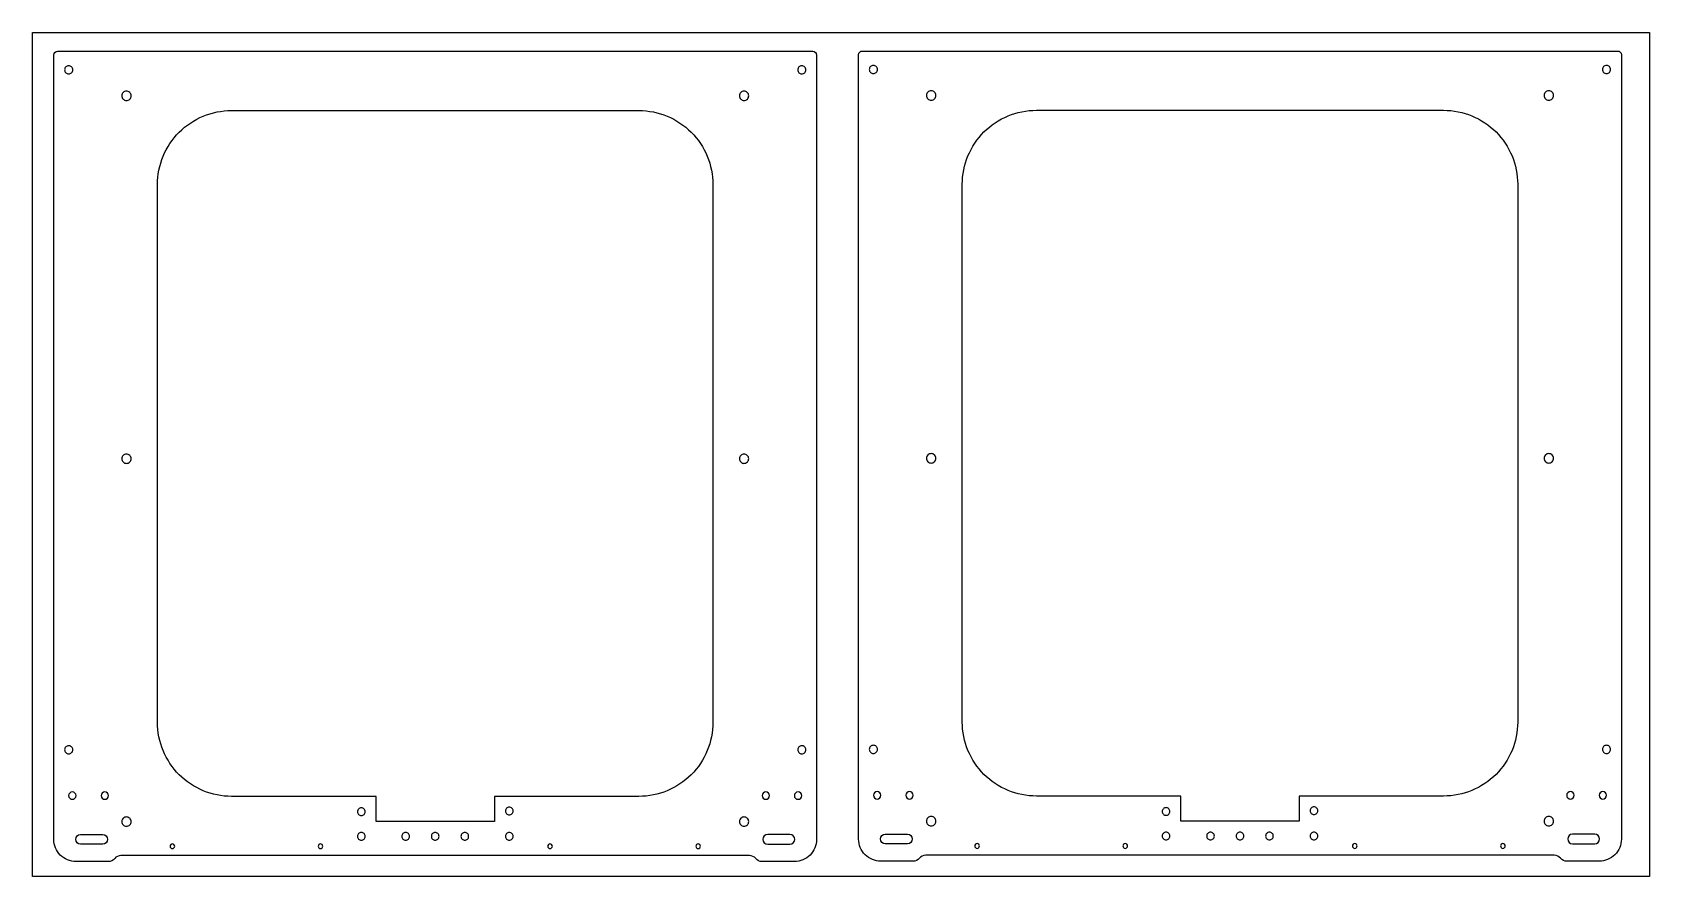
# Model space of a CAD drawing. Extents: x 0 to 1092, y 0 to 570.
import ezdxf

# ---------------------------------------------------------------- set-up
doc = ezdxf.new("R2010")
doc.units = 0
doc.layers.get('0').update_dxf_attribs({"linetype": 'CONTINUOUS'})

msp = doc.modelspace()

# ---------------------------------------------------------------- linework, layer by layer
msp.add_lwpolyline([(0, 0), (0, 570), (1092, 570), (1092, 0)], close=True)
for points in [[(492.7, 10.2, -0.223888), (488.5, 12.2, 0.223888), (484.2, 14.2), (59.8, 14.2, 0.223888), (55.6, 12.2, -0.223888), (51.3, 10.2), (29.5, 10.2, -0.414214), (14.5, 25.2), (14.5, 554.7, -0.414214), (17, 557.2), (527, 557.2, -0.414214), (529.5, 554.7), (529.5, 25.2, -0.414214), (514.5, 10.2)], [(1036.1, 10.4, -0.223888), (1031.8, 12.4, 0.223888), (1027.6, 14.4), (603.2, 14.4, 0.223888), (598.9, 12.4, -0.223888), (594.7, 10.4), (572.9, 10.4, -0.414214), (557.9, 25.4), (557.9, 554.9, -0.414214), (560.4, 557.4), (1070.4, 557.4, -0.414214), (1072.9, 554.9), (1072.9, 25.4, -0.414214), (1057.9, 10.4)], [(24.5, 547.4, 0.414214), (21.8, 544.7, 0.414214), (24.5, 541.9, 0.414214), (27.3, 544.7, 0.414214)], [(519.5, 547.4, 0.414214), (516.8, 544.7, 0.414214), (519.5, 541.9, 0.414214), (522.3, 544.7, 0.414214)], [(567.9, 547.7, 0.414214), (565.1, 544.9, 0.414214), (567.9, 542.2, 0.414214), (570.6, 544.9, 0.414214)], [(1062.9, 547.7, 0.414214), (1060.1, 544.9, 0.414214), (1062.9, 542.2, 0.414214), (1065.6, 544.9, 0.414214)], [(63.5, 530.3, 0.414214), (60.4, 527.2, 0.414214), (63.5, 524, 0.414214), (66.7, 527.2, 0.414214)], [(480.5, 530.3, 0.414214), (477.4, 527.2, 0.414214), (480.5, 524, 0.414214), (483.7, 527.2, 0.414214)], [(606.9, 530.6, 0.414214), (603.7, 527.4, 0.414214), (606.9, 524.2, 0.414214), (610.1, 527.4, 0.414214)], [(1023.9, 530.6, 0.414214), (1020.7, 527.4, 0.414214), (1023.9, 524.2, 0.414214), (1027.1, 527.4, 0.414214)], [(232.1, 37.2), (232.1, 54.2), (134.5, 54.2, -0.414214), (84.5, 104.2), (84.5, 467.2, -0.414214), (134.5, 517.2), (409.5, 517.2, -0.414214), (459.5, 467.2), (459.5, 104.2, -0.414214), (409.5, 54.2), (312, 54.2), (312, 37.2)], [(775.5, 37.4), (775.5, 54.4), (677.9, 54.4, -0.414214), (627.9, 104.4), (627.9, 467.4, -0.414214), (677.9, 517.4), (952.9, 517.4, -0.414214), (1002.9, 467.4), (1002.9, 104.4, -0.414214), (952.9, 54.4), (855.3, 54.4), (855.3, 37.4)], [(63.5, 285.3, 0.414214), (60.4, 282.2, 0.414214), (63.5, 279, 0.414214), (66.7, 282.2, 0.414214)], [(480.5, 285.3, 0.414214), (477.4, 282.2, 0.414214), (480.5, 279, 0.414214), (483.7, 282.2, 0.414214)], [(606.9, 285.6, 0.414214), (603.7, 282.4, 0.414214), (606.9, 279.2, 0.414214), (610.1, 282.4, 0.414214)], [(1023.9, 285.6, 0.414214), (1020.7, 282.4, 0.414214), (1023.9, 279.2, 0.414214), (1027.1, 282.4, 0.414214)], [(24.5, 88.4, 0.414214), (21.8, 85.7, 0.414214), (24.5, 82.9, 0.414214), (27.3, 85.7, 0.414214)], [(519.5, 88.4, 0.414214), (516.8, 85.7, 0.414214), (519.5, 82.9, 0.414214), (522.3, 85.7, 0.414214)], [(567.9, 88.7, 0.414214), (565.1, 85.9, 0.414214), (567.9, 83.2, 0.414214), (570.6, 85.9, 0.414214)], [(1062.9, 88.7, 0.414214), (1060.1, 85.9, 0.414214), (1062.9, 83.2, 0.414214), (1065.6, 85.9, 0.414214)], [(27, 57.2, 0.414214), (24.5, 54.7, 0.414214), (27, 52.2, 0.414214), (29.5, 54.7, 0.414214)], [(48.9, 57.2, 0.414214), (46.4, 54.7, 0.414214), (48.9, 52.2, 0.414214), (51.4, 54.7, 0.414214)], [(495.2, 57.2, 0.414214), (492.7, 54.7, 0.414214), (495.2, 52.2, 0.414214), (497.7, 54.7, 0.414214)], [(517, 57.2, 0.414214), (514.5, 54.7, 0.414214), (517, 52.2, 0.414214), (519.5, 54.7, 0.414214)], [(570.4, 57.4, 0.414214), (567.9, 54.9, 0.414214), (570.4, 52.4, 0.414214), (572.9, 54.9, 0.414214)], [(592.3, 57.4, 0.414214), (589.8, 54.9, 0.414214), (592.3, 52.4, 0.414214), (594.8, 54.9, 0.414214)], [(1038.5, 57.4, 0.414214), (1036, 54.9, 0.414214), (1038.5, 52.4, 0.414214), (1041, 54.9, 0.414214)], [(1060.4, 57.4, 0.414214), (1057.9, 54.9, 0.414214), (1060.4, 52.4, 0.414214), (1062.9, 54.9, 0.414214)], [(222.1, 46.4, 0.414214), (219.5, 43.8, 0.414214), (222.1, 41.2, 0.414214), (224.7, 43.8, 0.414214)], [(322, 46.9, 0.414214), (319.4, 44.3, 0.414214), (322, 41.7, 0.414214), (324.6, 44.3, 0.414214)], [(765.5, 46.6, 0.414214), (762.9, 44, 0.414214), (765.5, 41.4, 0.414214), (768.1, 44, 0.414214)], [(865.3, 47.1, 0.414214), (862.7, 44.5, 0.414214), (865.3, 41.9, 0.414214), (867.9, 44.5, 0.414214)], [(63.5, 40.3, 0.414214), (60.4, 37.2, 0.414214), (63.5, 34, 0.414214), (66.7, 37.2, 0.414214)], [(480.5, 40.3, 0.414214), (477.4, 37.2, 0.414214), (480.5, 34, 0.414214), (483.7, 37.2, 0.414214)], [(606.9, 40.6, 0.414214), (603.7, 37.4, 0.414214), (606.9, 34.2, 0.414214), (610.1, 37.4, 0.414214)], [(1023.9, 40.6, 0.414214), (1020.7, 37.4, 0.414214), (1023.9, 34.2, 0.414214), (1027.1, 37.4, 0.414214)], [(47.5, 21.9), (32.5, 21.9, -1), (32.5, 28.4), (47.5, 28.4, -1)], [(94.5, 22.1, 0.414214), (93, 20.5, 0.414214), (94.5, 18.9, 0.414214), (96.1, 20.5, 0.414214)], [(194.5, 22.1, 0.414214), (193, 20.5, 0.414214), (194.5, 18.9, 0.414214), (196.1, 20.5, 0.414214)], [(222.1, 29.8, 0.414214), (219.5, 27.2, 0.414214), (222.1, 24.6, 0.414214), (224.7, 27.2, 0.414214)], [(252.1, 29.8, 0.414214), (249.5, 27.2, 0.414214), (252.1, 24.6, 0.414214), (254.7, 27.2, 0.414214)], [(272, 29.8, 0.414214), (269.4, 27.2, 0.414214), (272, 24.6, 0.414214), (274.6, 27.2, 0.414214)], [(292, 29.8, 0.414214), (289.4, 27.2, 0.414214), (292, 24.6, 0.414214), (294.6, 27.2, 0.414214)], [(322, 29.8, 0.414214), (319.4, 27.2, 0.414214), (322, 24.6, 0.414214), (324.6, 27.2, 0.414214)], [(349.5, 22.1, 0.414214), (348, 20.5, 0.414214), (349.5, 18.9, 0.414214), (351.1, 20.5, 0.414214)], [(449.5, 22.1, 0.414214), (448, 20.5, 0.414214), (449.5, 18.9, 0.414214), (451.1, 20.5, 0.414214)], [(496.5, 21.9), (511.5, 21.9, 1), (511.5, 28.4), (496.5, 28.4, 1)], [(590.9, 22.2), (575.9, 22.2, -1), (575.9, 28.7), (590.9, 28.7, -1)], [(637.9, 22.3, 0.414214), (636.3, 20.7, 0.414214), (637.9, 19.1, 0.414214), (639.5, 20.7, 0.414214)], [(737.9, 22.3, 0.414214), (736.3, 20.7, 0.414214), (737.9, 19.1, 0.414214), (739.5, 20.7, 0.414214)], [(765.5, 30, 0.414214), (762.9, 27.4, 0.414214), (765.5, 24.8, 0.414214), (768.1, 27.4, 0.414214)], [(795.5, 30, 0.414214), (792.9, 27.4, 0.414214), (795.5, 24.8, 0.414214), (798.1, 27.4, 0.414214)], [(815.4, 30, 0.414214), (812.8, 27.4, 0.414214), (815.4, 24.8, 0.414214), (818, 27.4, 0.414214)], [(835.3, 30, 0.414214), (832.7, 27.4, 0.414214), (835.3, 24.8, 0.414214), (837.9, 27.4, 0.414214)], [(865.3, 30, 0.414214), (862.7, 27.4, 0.414214), (865.3, 24.8, 0.414214), (867.9, 27.4, 0.414214)], [(892.9, 22.3, 0.414214), (891.3, 20.7, 0.414214), (892.9, 19.1, 0.414214), (894.5, 20.7, 0.414214)], [(992.9, 22.3, 0.414214), (991.3, 20.7, 0.414214), (992.9, 19.1, 0.414214), (994.5, 20.7, 0.414214)], [(1039.9, 22.2), (1054.9, 22.2, 1), (1054.9, 28.7), (1039.9, 28.7, 1)]]:
    msp.add_lwpolyline(points, format="xyb", close=True)

doc.saveas('drawing.dxf')
